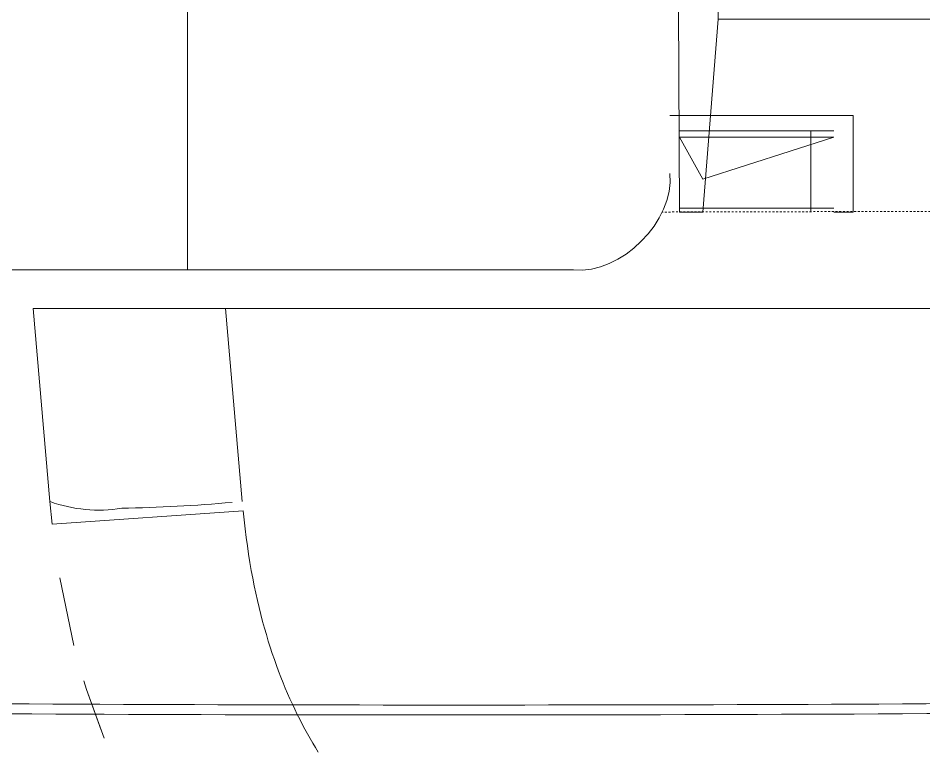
# Model space of a CAD drawing. Header units: millimetres. Extents: x 521 to 148073, y -17811 to 32040.
# Drawn here: x 65923.63 to 65972.44, y 20406.85 to 20446.17 of the extents above; entities that cross this region are included whole.
import ezdxf

# ---------------------------------------------------------------- set-up
doc = ezdxf.new("R2010")
doc.units = ezdxf.units.MM
doc.linetypes.add('PDF_IMPORT', pattern=[1, 0.8, -0.2])
doc.layers.add('Datové rozvody', color=6, linetype='Continuous')
doc.layers.add('PDF_Geometrie', color=7, linetype='Continuous', true_color=0xbdbdbd)

# ---------------------------------------------------------------- blocks, each defined once
blk = doc.blocks.new('projektor')
at = {"layer": 'PDF_Geometrie', "lineweight": 13}
for points in [[(86104.355, 15120.22), (86104.355, 15033.227)], [(86119.528, 15062.741), (86119.528, 14997.317)], [(86129.644, 14998.202), (86130.833, 14998.32), (86130.13, 15008.325), (86130.607, 15008.375), (86131.072, 15008.429), (86131.528, 15008.487), (86131.972, 15008.549), (86132.408, 15008.614), (86132.833, 15008.683), (86133.249, 15008.755), (86133.656, 15008.832), (86134.054, 15008.911), (86134.444, 15008.993), (86134.825, 15009.078), (86135.199, 15009.166), (86135.564, 15009.257), (86135.922, 15009.35), (86136.273, 15009.447), (86136.616, 15009.546), (86136.953, 15009.646), (86137.283, 15009.75), (86137.607, 15009.856), (86137.925, 15009.964), (86138.236, 15010.075), (86138.541, 15010.187), (86138.841, 15010.301), (86139.136, 15010.418), (86139.424, 15010.537), (86139.708, 15010.659), (86139.987, 15010.781), (86140.261, 15010.906), (86140.53, 15011.033), (86140.795, 15011.162), (86141.056, 15011.293), (86141.313, 15011.427), (86141.565, 15011.561), (86141.814, 15011.698), (86142.059, 15011.838), (86142.299, 15011.979), (86142.538, 15012.121), (86142.772, 15012.267)], [(86109.412, 15040.308), (86114.47, 15040.308), (86114.47, 15039.296)], [(86109.412, 15030.698), (86109.412, 15040.308)], [(86110.222, 15039.296), (86110.222, 15031.204)], [(86114.268, 15031.204), (86114.268, 15032.418), (86114.268, 15039.296)], [(86110.222, 15038.083), (86114.47, 15038.083)], [(86084.787, 15033.227), (86104.355, 15033.227), (86114.47, 15032.418), (86114.47, 15031.204), (86010.475, 15030.698)], [(86117.505, 14993.272), (86117.505, 15025.641)], [(86119.528, 15007.394), (86129.644, 15008.279)], [(85757.005, 15005.409), (86117.505, 15005.409)], [(86139.04, 14999.976), (86139.488, 15000.117), (86142.043, 15001.039)], [(86141.632, 15000.877), (86139.488, 15000.117)], [(86137.18, 14999.454), (86133.633, 14998.709)], [(86119.528, 14997.317), (86129.644, 14998.202)]]:
    blk.add_lwpolyline(points, dxfattribs=at)
at = {"layer": 'PDF_Geometrie', "linetype": 'PDF_IMPORT', "lineweight": 13, "ltscale": 0.009277}
blk.add_lwpolyline([(86114.268, 15063.568), (86114.268, 15115.364), (86114.47, 15030.276)], dxfattribs=at)
at = {"layer": 'PDF_Geometrie', "lineweight": 13}
blk.add_lwpolyline([(86110.555, 15039.296), (86110.555, 15038.083), (86110.555, 15031.204), (86112.75, 15032.418)], close=True, dxfattribs=at)
for centre, radius, start, end in [((81645.661, 15019.63), 4494.647, 359.413226, 0.42263), ((81499.045, 15018.978), 4641.782, 359.418734, 0.420375), ((86040.394, 15000.082), 89.623, 1.2025, 4.91075), ((86122.518, 15000.769), 7.574, 340.1903, 9.0702)]:
    blk.add_arc(centre, radius, start, end, dxfattribs=at)
blk.add_open_spline([(86112.446, 15030.698), (86114.935, 15030.951), (86117.757, 15028.13), (86117.504, 15025.641)], degree=3, dxfattribs=at)

msp = doc.modelspace()

# ---------------------------------------------------------------- block references
at = {"layer": 'Datové rozvody', "xscale": 1.027900945623324, "yscale": 1.027900945623324, "zscale": 1.027900945623324, "rotation": 270.0000000000001}
msp.add_blockref('projektor', (50508.686, 108952.866), dxfattribs=at)

doc.saveas('drawing.dxf')
